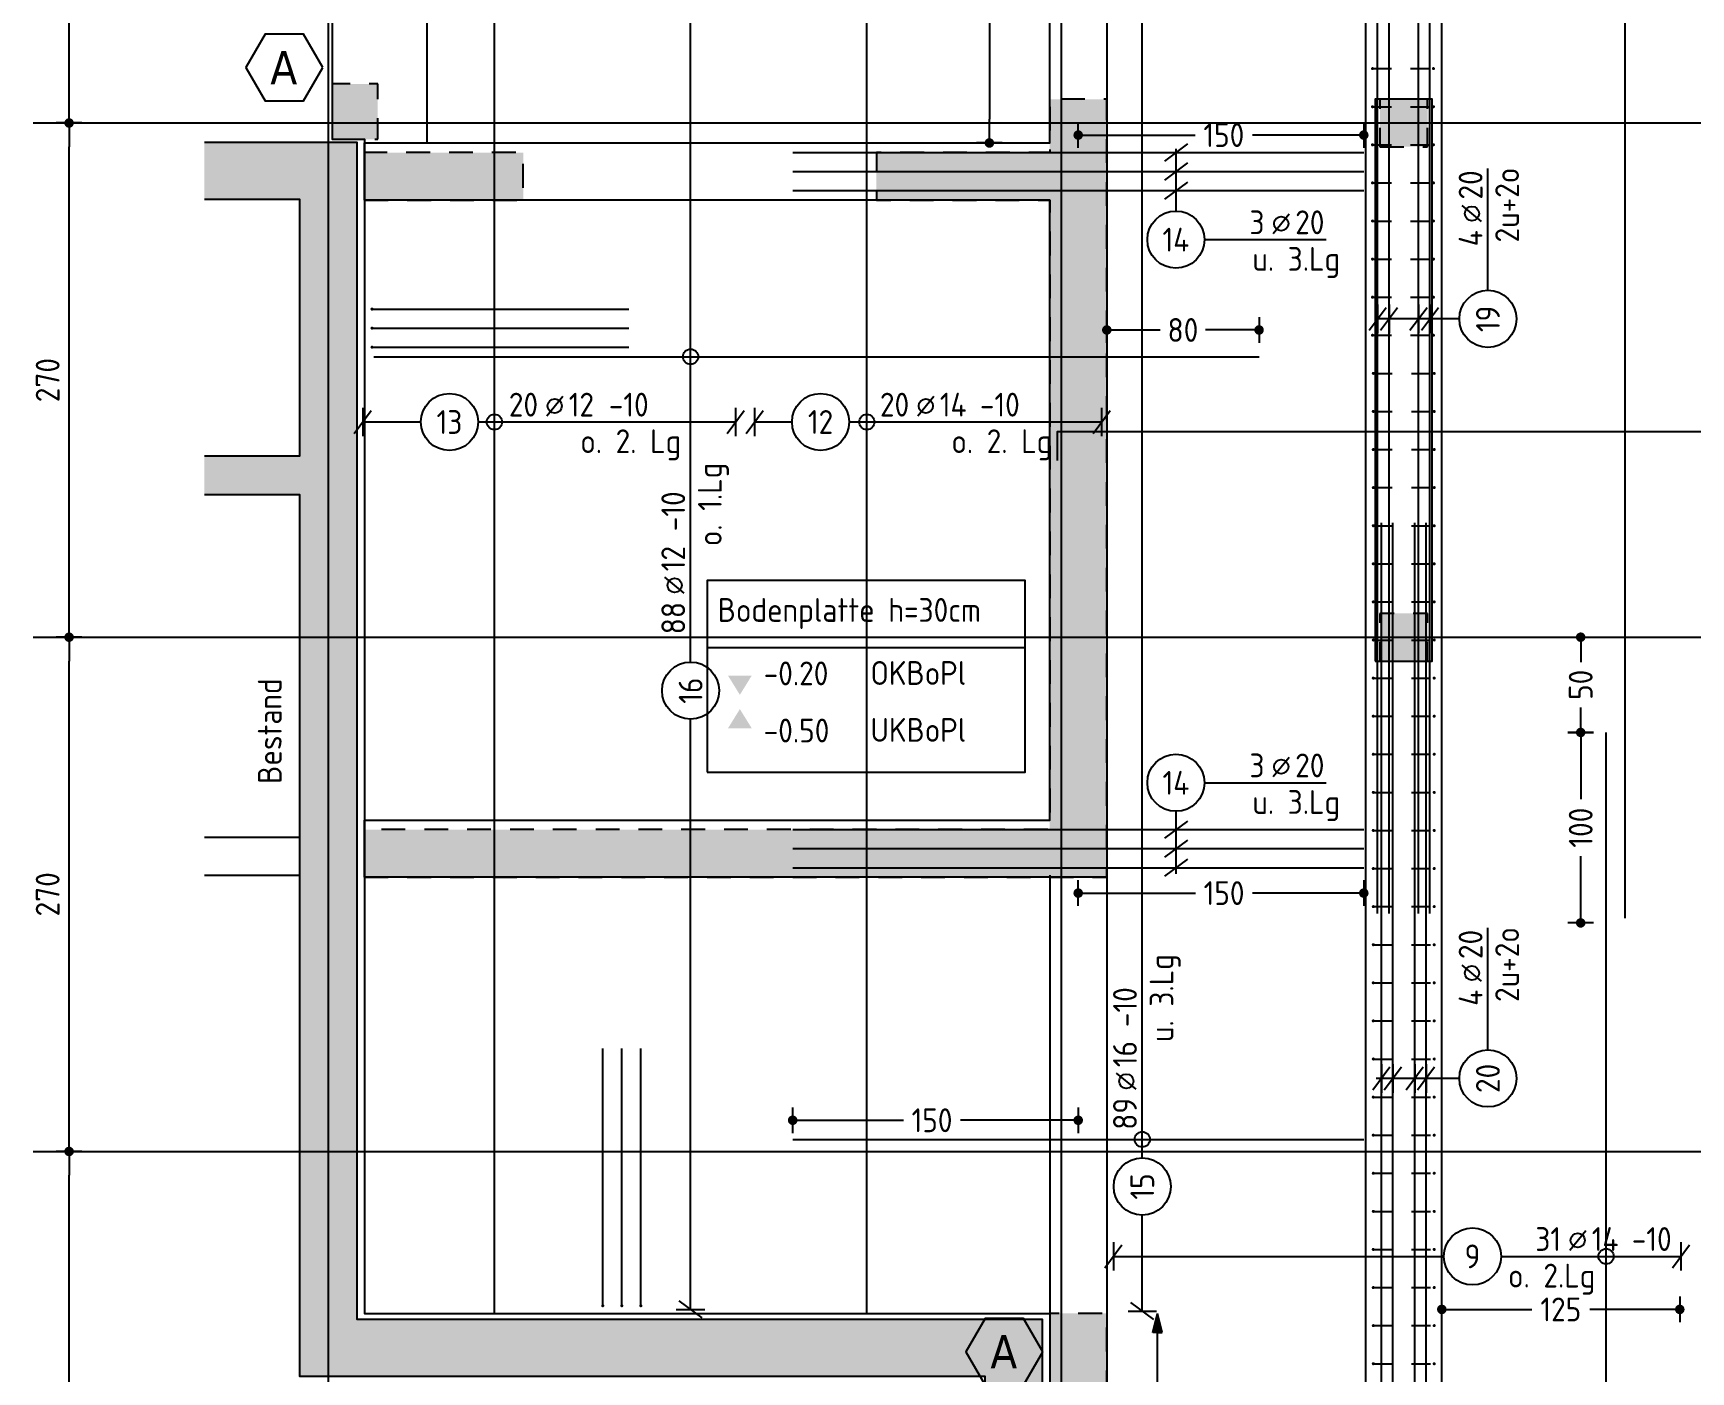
# Model space of a CAD drawing. Extents: x -7 to 291, y 0 to 252.
# Drawn here: x 118.19 to 126.9, y 200.78 to 207.81 of the extents above; entities that cross this region are included whole.
import ezdxf
from ezdxf.enums import TextEntityAlignment as Align

# ---------------------------------------------------------------- set-up
doc = ezdxf.new("R2010")
doc.units = 0
doc.header["$LTSCALE"] = 0.5
doc.header["$MEASUREMENT"] = 0
doc.header["$PDMODE"] = 2
for name, pattern in [('AUSGEZOGEN', [1000.01, 1000, 0.01]), ('HIDDEN', [0.375, 0.25, -0.125]), ('HIDDEN2', [0.187, 0.125, -0.062])]:
    doc.linetypes.add(name, pattern=pattern)
doc.layers.get('0').update_dxf_attribs({"linetype": 'CONTINUOUS'})
doc.layers.get('Defpoints').update_dxf_attribs({"linetype": 'CONTINUOUS'})
for name, color, linetype in [('0_H10', 13, 'CONTINUOUS'), ('ACHSEN', 7, 'CONTINUOUS'), ('BESTAND', 7, 'CONTINUOUS'), ('BET-ANS', 7, 'CONTINUOUS'), ('BETON', 7, 'CONTINUOUS'), ('BETON-EG', 7, 'CONTINUOUS'), ('koten', 7, 'CONTINUOUS'), ('MASSE', 7, 'CONTINUOUS'), ('RND', 7, 'CONTINUOUS'), ('Teil 2', 7, 'CONTINUOUS'), ('TEXT', 7, 'CONTINUOUS')]:
    doc.layers.add(name, color=color, linetype=linetype)
doc.styles.add('HELV', font='tahoma.ttf')
doc.styles.add('TXT', font='isocp.shx')
doc.dimstyles.new('DOT_I', dxfattribs={"dimscale": 0.5, "dimtxt": 0.25, "dimasz": 0.25, "dimexe": 0.1, "dimexo": 0.3, "dimgap": 0.1, "dimtad": 1, "dimdec": 3, "dimzin": 3, "dimtxsty": 'TXT', "dimblk": 'DOT', "dimblk1": 'DOT', "dimblk2": 'DOT', "dimsah": 1, "dimcen": 0.1, "dimse1": 1, "dimse2": 1, "dimazin": 0, "dimtfac": 1, "dimtdec": 4, "dimtix": 1, "dimtmove": 2, "dimatfit": 3, "dimldrblk": 'DOT', "dimfxl": 0.7, "dimfxlon": 1, "dimtvp": 1, "dimtolj": 1, "dimtzin": 0, "dimarcsym": 0})

# ---------------------------------------------------------------- blocks, each defined once
blk = doc.blocks.new('Bestand UG')
at = {"color": 0, "linetype": 'ByBlock'}
for p, q in [((-4.5, -3.75), (-4, -3.75)), ((-4.5, -3.95), (-4, -3.95))]:
    blk.add_line(p, q, dxfattribs=at)
for points in [[(-4.5, -0.1), (-3.7, -0.1), (-3.7, -6.28), (-0.1, -6.28), (-0.1, -13.65), (-2.0264, -13.65)], [(-4.5, -0.4), (-4, -0.4), (-4, -1.75), (-4.5, -1.75)], [(-4.5, -1.95), (-4, -1.95), (-4, -6.58), (-0.4, -6.58), (-0.4, -13.35), (-2.0264, -13.35)]]:
    blk.add_lwpolyline(points, dxfattribs=at)
at = {"layer": 'BESTAND', "color": 11, "linetype": 'AUSGEZOGEN'}
for points in [[(-3.7, -0.1), (-4, -0.4), (-4.5, -0.1), (-4.5, -0.4)], [(-3.7, -6.28), (-4, -6.58), (-3.7, -0.1), (-4, -0.4)], [(-4, -1.75), (-4, -1.95), (-4.5, -1.75), (-4.5, -1.95)], [(-0.1, -6.28), (-0.4, -6.58), (-3.7, -6.28), (-4, -6.58)], [(-0.1, -13.65), (-0.4, -13.35), (-0.1, -6.28), (-0.4, -6.58)]]:
    blk.add_solid(points, dxfattribs=at)
blk = doc.blocks.new('Beton UG')
at = {"color": 0, "linetype": 'ByBlock'}
for points in [[(-3.66, -3.105), (-3.66, -2.805), (-0.06, -2.805), (-0.06, 0.125), (0.24, 0.125), (0.24, -6.66), (-3.66, -6.66), (-3.66, -6.36), (-0.06, -6.36), (-0.06, -3.105)], [(1.65, -5.525), (1.95, -5.525), (1.95, -2.575), (1.65, -2.575)]]:
    blk.add_lwpolyline(points, close=True, dxfattribs=at)
blk = doc.blocks.new('okrd_u')
at = {"layer": 'koten', "color": 7, "linetype": 'Continuous'}
blk.add_solid([(-0.125, -0.202), (0.125, -0.202), (0, 0)], dxfattribs=at)
at = {"layer": 'koten', "style": 'TXT'}
blk.add_attdef('OKRD', (0.25, -0.35), '', height=0.25, dxfattribs=at)
blk = doc.blocks.new('okrd_o')
at = {"layer": 'koten', "color": 7, "linetype": 'Continuous'}
blk.add_solid([(-0.125, 0.202), (0.125, 0.202), (0, 0)], dxfattribs=at)
at = {"layer": 'koten', "style": 'TXT'}
blk.add_attdef('OKRD', (0.25, 0.1), '', height=0.25, dxfattribs=at)
blk = doc.blocks.new('DOT')
at = {"color": 0, "linetype": 'ByBlock'}
for p, q in [((0, 0), (-1, 0)), ((0, 0.54), (0, -0.54))]:
    blk.add_line(p, q, dxfattribs=at)
at = {"color": 0, "linetype": 'ByBlock', "const_width": 0.2}
blk.add_lwpolyline([(-0.1, 0, 1), (0.1, 0, 1)], format="xyb", close=True, dxfattribs=at)
blk = doc.blocks.new('*D103')
at = {"layer": 'Defpoints', "color": 0, "linetype": 'AUSGEZOGEN', "transparency": 16777216}
for p in [(123.2142, 210.162), (123.2142, 207.232), (123.2142, 207.232)]:
    blk.add_point(p, dxfattribs=at)
at = {"layer": 'Teil 2', "color": 0, "linetype": 'AUSGEZOGEN', "lineweight": -2, "transparency": 16777216}
blk.add_line((123.2142, 210.037), (123.2142, 207.357), dxfattribs=at)
at = {"layer": 'Teil 2', "color": 0, "linetype": 'AUSGEZOGEN', "lineweight": -2, "transparency": 16777216, "xscale": 0.125, "yscale": 0.125, "zscale": 0.125}
for p, rotation in [((123.2142, 210.162), 90), ((123.2142, 207.232), 270)]:
    blk.add_blockref('DOT', p, dxfattribs=dict(at, rotation=rotation))
at = {"layer": 'Teil 2', "color": 0, "linetype": 'AUSGEZOGEN', "transparency": 16777216, "insert": (123.1016, 208.8575), "char_height": 0.125, "attachment_point": 5, "rotation": 90, "style": 'TXT'}
blk.add_mtext('\\A1;293', dxfattribs=at)
blk = doc.blocks.new('Beton EG')
at = {"color": 0, "linetype": 'ByBlock', "flags": 128}
for points in [[(-3.77, 13.54), (-3.53, 13.54), (-3.53, 13.83), (-3.77, 13.83)], [(-3.6, 9.665), (0.3, 9.665), (0.3, 13.75), (0, 13.75), (0, 13.47), (-0.91, 13.47), (-0.91, 13.22), (0, 13.22), (0, 9.915), (-3.6, 9.915)], [(1.735, 13.5), (1.985, 13.5), (1.985, 13.75), (1.735, 13.75)], [(-3.6, 13.22), (-2.765, 13.22), (-2.765, 13.47), (-3.6, 13.47)], [(1.735, 10.8), (1.985, 10.8), (1.985, 11.05), (1.735, 11.05)], [(0, 2.525), (0.3, 2.525), (0.3, 7.375), (0, 7.375)]]:
    blk.add_lwpolyline(points, close=True, dxfattribs=at)
blk = doc.blocks.new('*D78')
at = {"layer": 'Defpoints', "color": 0, "linetype": 'AUSGEZOGEN', "transparency": 16777216}
for p in [(-5.2113, -32.4), (-5.2113, -32.4), (-5.2113, -35.1)]:
    blk.add_point(p, dxfattribs=at)
at = {"layer": 'MASSE', "color": 0, "linetype": 'AUSGEZOGEN', "lineweight": -2, "transparency": 16777216}
blk.add_line((-5.2113, -34.975), (-5.2113, -32.525), dxfattribs=at)
at = {"layer": 'MASSE', "color": 0, "linetype": 'AUSGEZOGEN', "lineweight": -2, "transparency": 16777216, "xscale": 0.125, "yscale": 0.125, "zscale": 0.125}
for p, rotation in [((-5.2113, -32.4), 89.99999999999999), ((-5.2113, -35.1), 270)]:
    blk.add_blockref('DOT', p, dxfattribs=dict(at, rotation=rotation))
at = {"layer": 'MASSE', "color": 0, "linetype": 'AUSGEZOGEN', "transparency": 16777216, "insert": (-5.3238, -33.75), "char_height": 0.125, "attachment_point": 5, "rotation": 90, "style": 'TXT'}
blk.add_mtext('\\A1;270', dxfattribs=at)
blk = doc.blocks.new('*D79')
at = {"layer": 'Defpoints', "color": 0, "linetype": 'AUSGEZOGEN', "transparency": 16777216}
for p in [(-5.2113, -29.7), (-5.2113, -29.7), (-5.2113, -32.4)]:
    blk.add_point(p, dxfattribs=at)
at = {"layer": 'MASSE', "color": 0, "linetype": 'AUSGEZOGEN', "lineweight": -2, "transparency": 16777216}
blk.add_line((-5.2113, -32.275), (-5.2113, -29.825), dxfattribs=at)
at = {"layer": 'MASSE', "color": 0, "linetype": 'AUSGEZOGEN', "lineweight": -2, "transparency": 16777216, "xscale": 0.125, "yscale": 0.125, "zscale": 0.125}
for p, rotation in [((-5.2113, -29.7), 89.99999999999999), ((-5.2113, -32.4), 270)]:
    blk.add_blockref('DOT', p, dxfattribs=dict(at, rotation=rotation))
at = {"layer": 'MASSE', "color": 0, "linetype": 'AUSGEZOGEN', "transparency": 16777216, "insert": (-5.3238, -31.05), "char_height": 0.125, "attachment_point": 5, "rotation": 90, "style": 'TXT'}
blk.add_mtext('\\A1;270', dxfattribs=at)
blk = doc.blocks.new('*D80')
at = {"layer": 'Defpoints', "color": 0, "linetype": 'AUSGEZOGEN', "transparency": 16777216}
for p in [(-5.2113, -27), (-5.2113, -27), (-5.2113, -29.7)]:
    blk.add_point(p, dxfattribs=at)
at = {"layer": 'MASSE', "color": 0, "linetype": 'AUSGEZOGEN', "lineweight": -2, "transparency": 16777216}
blk.add_line((-5.2113, -29.575), (-5.2113, -27.125), dxfattribs=at)
at = {"layer": 'MASSE', "color": 0, "linetype": 'AUSGEZOGEN', "lineweight": -2, "transparency": 16777216, "xscale": 0.125, "yscale": 0.125, "zscale": 0.125}
for p, rotation in [((-5.2113, -27), 89.99999999999999), ((-5.2113, -29.7), 270)]:
    blk.add_blockref('DOT', p, dxfattribs=dict(at, rotation=rotation))
at = {"layer": 'MASSE', "color": 0, "linetype": 'AUSGEZOGEN', "transparency": 16777216, "insert": (-5.3238, -28.35), "char_height": 0.125, "attachment_point": 5, "rotation": 90, "style": 'TXT'}
blk.add_mtext('\\A1;270', dxfattribs=at)
blk = doc.blocks.new('*D81')
at = {"layer": 'Defpoints', "color": 0, "linetype": 'AUSGEZOGEN', "transparency": 16777216}
for p in [(-5.2113, -24.3), (-5.2113, -24.3), (-5.2113, -27)]:
    blk.add_point(p, dxfattribs=at)
at = {"layer": 'MASSE', "color": 0, "linetype": 'AUSGEZOGEN', "lineweight": -2, "transparency": 16777216}
blk.add_line((-5.2113, -26.875), (-5.2113, -24.425), dxfattribs=at)
at = {"layer": 'MASSE', "color": 0, "linetype": 'AUSGEZOGEN', "lineweight": -2, "transparency": 16777216, "xscale": 0.125, "yscale": 0.125, "zscale": 0.125}
for p, rotation in [((-5.2113, -24.3), 89.99999999999999), ((-5.2113, -27), 270)]:
    blk.add_blockref('DOT', p, dxfattribs=dict(at, rotation=rotation))
at = {"layer": 'MASSE', "color": 0, "linetype": 'AUSGEZOGEN', "transparency": 16777216, "insert": (-5.3238, -25.65), "char_height": 0.125, "attachment_point": 5, "rotation": 90, "style": 'TXT'}
blk.add_mtext('\\A1;270', dxfattribs=at)
blk = doc.blocks.new('143791')
at = {"layer": 'RND', "color": 3, "linetype": 'AUSGEZOGEN', "const_width": 0.008}
for points in [[(-0.368, 13.6604, 1), (-0.36, 13.6604, 1)], [(-0.048, 13.6604, 1), (-0.04, 13.6604, 1)], [(-0.368, 13.4604, 1), (-0.36, 13.4604, 1)], [(-0.048, 13.4604, 1), (-0.04, 13.4604, 1)], [(-0.368, 13.2604, 1), (-0.36, 13.2604, 1)], [(-0.048, 13.2604, 1), (-0.04, 13.2604, 1)], [(-0.368, 13.0604, 1), (-0.36, 13.0604, 1)], [(-0.048, 13.0604, 1), (-0.04, 13.0604, 1)], [(-0.368, 12.8604, 1), (-0.36, 12.8604, 1)], [(-0.048, 12.8604, 1), (-0.04, 12.8604, 1)], [(-0.368, 12.6604, 1), (-0.36, 12.6604, 1)], [(-0.048, 12.6604, 1), (-0.04, 12.6604, 1)], [(-0.368, 12.4604, 1), (-0.36, 12.4604, 1)], [(-0.048, 12.4604, 1), (-0.04, 12.4604, 1)], [(-0.368, 12.2604, 1), (-0.36, 12.2604, 1)], [(-0.048, 12.2604, 1), (-0.04, 12.2604, 1)], [(-0.364, 12.0604, 1), (-0.356, 12.0604, 1)], [(-0.044, 12.0604, 1), (-0.036, 12.0604, 1)], [(-0.364, 11.8604, 1), (-0.356, 11.8604, 1)], [(-0.044, 11.8604, 1), (-0.036, 11.8604, 1)], [(-0.364, 11.6604, 1), (-0.356, 11.6604, 1)], [(-0.044, 11.6604, 1), (-0.036, 11.6604, 1)], [(-0.364, 11.4604, 1), (-0.356, 11.4604, 1)], [(-0.044, 11.4604, 1), (-0.036, 11.4604, 1)], [(-0.364, 11.2604, 1), (-0.356, 11.2604, 1)], [(-0.044, 11.2604, 1), (-0.036, 11.2604, 1)], [(-0.364, 11.0604, 1), (-0.356, 11.0604, 1)], [(-0.044, 11.0604, 1), (-0.036, 11.0604, 1)], [(-0.364, 10.8604, 1), (-0.356, 10.8604, 1)], [(-0.044, 10.8604, 1), (-0.036, 10.8604, 1)], [(-0.364, 10.6604, 1), (-0.356, 10.6604, 1)], [(-0.044, 10.6604, 1), (-0.036, 10.6604, 1)], [(-0.364, 10.4604, 1), (-0.356, 10.4604, 1)], [(-0.044, 10.4604, 1), (-0.036, 10.4604, 1)], [(-0.364, 10.2604, 1), (-0.356, 10.2604, 1)], [(-0.044, 10.2604, 1), (-0.036, 10.2604, 1)], [(-0.364, 10.0604, 1), (-0.356, 10.0604, 1)], [(-0.044, 10.0604, 1), (-0.036, 10.0604, 1)], [(-0.364, 9.8604, 1), (-0.356, 9.8604, 1)], [(-0.044, 9.8604, 1), (-0.036, 9.8604, 1)], [(-0.364, 9.6604, 1), (-0.356, 9.6604, 1)], [(-0.044, 9.6604, 1), (-0.036, 9.6604, 1)], [(-0.364, 9.4604, 1), (-0.356, 9.4604, 1)], [(-0.044, 9.4604, 1), (-0.036, 9.4604, 1)], [(-0.364, 9.2604, 1), (-0.356, 9.2604, 1)], [(-0.044, 9.2604, 1), (-0.036, 9.2604, 1)], [(-0.364, 9.0604, 1), (-0.356, 9.0604, 1)], [(-0.044, 9.0604, 1), (-0.036, 9.0604, 1)], [(-0.364, 8.8604, 1), (-0.356, 8.8604, 1)], [(-0.044, 8.8604, 1), (-0.036, 8.8604, 1)], [(-0.364, 8.6604, 1), (-0.356, 8.6604, 1)], [(-0.044, 8.6604, 1), (-0.036, 8.6604, 1)], [(-0.364, 8.4604, 1), (-0.356, 8.4604, 1)], [(-0.044, 8.4604, 1), (-0.036, 8.4604, 1)], [(-0.364, 8.2604, 1), (-0.356, 8.2604, 1)], [(-0.044, 8.2604, 1), (-0.036, 8.2604, 1)], [(-0.364, 8.0604, 1), (-0.356, 8.0604, 1)], [(-0.044, 8.0604, 1), (-0.036, 8.0604, 1)], [(-0.364, 7.8604, 1), (-0.356, 7.8604, 1)], [(-0.044, 7.8604, 1), (-0.036, 7.8604, 1)], [(-0.364, 7.6604, 1), (-0.356, 7.6604, 1)], [(-0.044, 7.6604, 1), (-0.036, 7.6604, 1)], [(-0.364, 7.4604, 1), (-0.356, 7.4604, 1)], [(-0.044, 7.4604, 1), (-0.036, 7.4604, 1)], [(-0.364, 7.2604, 1), (-0.356, 7.2604, 1)], [(-0.044, 7.2604, 1), (-0.036, 7.2604, 1)], [(-0.364, 7.0604, 1), (-0.356, 7.0604, 1)], [(-0.044, 7.0604, 1), (-0.036, 7.0604, 1)], [(-0.364, 6.8604, 1), (-0.356, 6.8604, 1)], [(-0.044, 6.8604, 1), (-0.036, 6.8604, 1)]]:
    blk.add_lwpolyline(points, format="xyb", close=True, dxfattribs=at)
at = {"layer": 'RND', "color": 3, "linetype": 'HIDDEN2'}
for points in [[(-0.364, 13.6604), (-0.044, 13.6604)], [(-0.364, 13.4604), (-0.044, 13.4604)], [(-0.364, 13.2604), (-0.044, 13.2604)], [(-0.364, 13.0604), (-0.044, 13.0604)], [(-0.364, 12.8604), (-0.044, 12.8604)], [(-0.364, 12.6604), (-0.044, 12.6604)], [(-0.364, 12.4604), (-0.044, 12.4604)], [(-0.364, 12.2604), (-0.044, 12.2604)], [(-0.36, 12.0604), (-0.04, 12.0604)], [(-0.36, 11.8604), (-0.04, 11.8604)], [(-0.36, 11.6604), (-0.04, 11.6604)], [(-0.36, 11.4604), (-0.04, 11.4604)], [(-0.36, 11.2604), (-0.04, 11.2604)], [(-0.36, 11.0604), (-0.04, 11.0604)], [(-0.36, 10.8604), (-0.04, 10.8604)], [(-0.36, 10.6604), (-0.04, 10.6604)], [(-0.36, 10.4604), (-0.04, 10.4604)], [(-0.36, 10.2604), (-0.04, 10.2604)], [(-0.36, 10.0604), (-0.04, 10.0604)], [(-0.36, 9.8604), (-0.04, 9.8604)], [(-0.36, 9.6604), (-0.04, 9.6604)], [(-0.36, 9.4604), (-0.04, 9.4604)], [(-0.36, 9.2604), (-0.04, 9.2604)], [(-0.36, 9.0604), (-0.04, 9.0604)], [(-0.36, 8.8604), (-0.04, 8.8604)], [(-0.36, 8.6604), (-0.04, 8.6604)], [(-0.36, 8.4604), (-0.04, 8.4604)], [(-0.36, 8.2604), (-0.04, 8.2604)], [(-0.36, 8.0604), (-0.04, 8.0604)], [(-0.36, 7.8604), (-0.04, 7.8604)], [(-0.36, 7.6604), (-0.04, 7.6604)], [(-0.36, 7.4604), (-0.04, 7.4604)], [(-0.36, 7.2604), (-0.04, 7.2604)], [(-0.36, 7.0604), (-0.04, 7.0604)], [(-0.36, 6.8604), (-0.04, 6.8604)]]:
    blk.add_lwpolyline(points, dxfattribs=at)
blk = doc.blocks.new('lei_gre')
at = {"layer": 'RND', "color": 7, "linetype": 'Continuous'}
for p, q in [((-0.09, -0.12), (0.09, 0.12)), ((0, 0.15), (0, -0.15))]:
    blk.add_line(p, q, dxfattribs=at)
blk = doc.blocks.new('RND_LEI')
at = {"layer": 'RND', "color": 7, "linetype": 'Continuous'}
blk.add_line((1.022, 0.066), (1.19, 0.27), dxfattribs=at)
for centre, radius in [((0, 0), 0.3), ((1.106, 0.168), 0.075)]:
    blk.add_circle(centre, radius, dxfattribs=at)
at = {"layer": 'RND', "color": 7, "linetype": 'Continuous', "style": 'TXT'}
blk.add_attdef('ANZ', text='', height=0.25, dxfattribs=at).set_placement((0.931, 0.057), align=Align.RIGHT)
for tag, p in [('DUM', (1.253, 0.057)), ('ABSTD', (1.674, 0.057)), ('POSTXT', (0.374, -0.327))]:
    blk.add_attdef(tag, p, '', height=0.25, dxfattribs=at)
blk.add_attdef('POSL', text='', height=0.25, dxfattribs=at).set_placement((0, 0), align=Align.MIDDLE)
blk = doc.blocks.new('*D162')
at = {"layer": 'Defpoints', "color": 0, "linetype": 'AUSGEZOGEN', "transparency": 16777216}
for p in [(123.681, 203.2935), (123.681, 203.2935), (125.181, 203.2935)]:
    blk.add_point(p, dxfattribs=at)
at = {"layer": 'MASSE', "color": 0, "linetype": 'AUSGEZOGEN', "lineweight": -2, "transparency": 16777216}
for p, q in [((123.806, 203.2935), (124.297, 203.2935)), ((125.056, 203.2935), (124.5971, 203.2935))]:
    blk.add_line(p, q, dxfattribs=at)
at = {"layer": 'MASSE', "color": 0, "linetype": 'AUSGEZOGEN', "lineweight": -2, "transparency": 16777216, "xscale": 0.125, "yscale": 0.125, "zscale": 0.125, "rotation": 180}
blk.add_blockref('DOT', (123.681, 203.2935), dxfattribs=at)
at = {"layer": 'MASSE', "color": 0, "linetype": 'AUSGEZOGEN', "lineweight": -2, "transparency": 16777216, "xscale": 0.125, "yscale": 0.125, "zscale": 0.125}
blk.add_blockref('DOT', (125.181, 203.2935), dxfattribs=at)
at = {"layer": 'MASSE', "color": 0, "linetype": 'AUSGEZOGEN', "transparency": 16777216, "insert": (124.447, 203.2935), "char_height": 0.125, "attachment_point": 5, "style": 'TXT'}
blk.add_mtext('\\A1;150', dxfattribs=at)
blk = doc.blocks.new('*D161')
at = {"layer": 'Defpoints', "color": 0, "linetype": 'AUSGEZOGEN', "transparency": 16777216}
for p in [(123.681, 207.2736), (123.681, 207.2736), (125.181, 207.2736)]:
    blk.add_point(p, dxfattribs=at)
at = {"layer": 'MASSE', "color": 0, "linetype": 'AUSGEZOGEN', "lineweight": -2, "transparency": 16777216}
for p, q in [((123.806, 207.2736), (124.2958, 207.2736)), ((125.056, 207.2736), (124.5959, 207.2736))]:
    blk.add_line(p, q, dxfattribs=at)
at = {"layer": 'MASSE', "color": 0, "linetype": 'AUSGEZOGEN', "lineweight": -2, "transparency": 16777216, "xscale": 0.125, "yscale": 0.125, "zscale": 0.125, "rotation": 180}
blk.add_blockref('DOT', (123.681, 207.2736), dxfattribs=at)
at = {"layer": 'MASSE', "color": 0, "linetype": 'AUSGEZOGEN', "lineweight": -2, "transparency": 16777216, "xscale": 0.125, "yscale": 0.125, "zscale": 0.125}
blk.add_blockref('DOT', (125.181, 207.2736), dxfattribs=at)
at = {"layer": 'MASSE', "color": 0, "linetype": 'AUSGEZOGEN', "transparency": 16777216, "insert": (124.4458, 207.2736), "char_height": 0.125, "attachment_point": 5, "style": 'TXT'}
blk.add_mtext('\\A1;150', dxfattribs=at)
blk = doc.blocks.new('*D163')
at = {"layer": 'Defpoints', "color": 0, "linetype": 'AUSGEZOGEN', "transparency": 16777216}
for p in [(122.181, 202.1007), (122.181, 202.1007), (123.681, 202.1007)]:
    blk.add_point(p, dxfattribs=at)
at = {"layer": 'MASSE', "color": 0, "linetype": 'AUSGEZOGEN', "lineweight": -2, "transparency": 16777216}
for p, q in [((122.306, 202.1007), (122.7628, 202.1007)), ((123.556, 202.1007), (123.0629, 202.1007))]:
    blk.add_line(p, q, dxfattribs=at)
at = {"layer": 'MASSE', "color": 0, "linetype": 'AUSGEZOGEN', "lineweight": -2, "transparency": 16777216, "xscale": 0.125, "yscale": 0.125, "zscale": 0.125, "rotation": 180}
blk.add_blockref('DOT', (122.181, 202.1007), dxfattribs=at)
at = {"layer": 'MASSE', "color": 0, "linetype": 'AUSGEZOGEN', "lineweight": -2, "transparency": 16777216, "xscale": 0.125, "yscale": 0.125, "zscale": 0.125}
blk.add_blockref('DOT', (123.681, 202.1007), dxfattribs=at)
at = {"layer": 'MASSE', "color": 0, "linetype": 'AUSGEZOGEN', "transparency": 16777216, "insert": (122.9128, 202.1007), "char_height": 0.125, "attachment_point": 5, "style": 'TXT'}
blk.add_mtext('\\A1;150', dxfattribs=at)
blk = doc.blocks.new('*D164')
at = {"layer": 'Defpoints', "color": 0, "linetype": 'AUSGEZOGEN', "transparency": 16777216}
for p in [(123.831, 206.2502), (123.831, 206.2502), (124.631, 206.2502)]:
    blk.add_point(p, dxfattribs=at)
at = {"layer": 'MASSE', "color": 0, "linetype": 'AUSGEZOGEN', "lineweight": -2, "transparency": 16777216}
for p, q in [((123.956, 206.2502), (124.1122, 206.2502)), ((124.506, 206.2502), (124.3498, 206.2502))]:
    blk.add_line(p, q, dxfattribs=at)
at = {"layer": 'MASSE', "color": 0, "linetype": 'AUSGEZOGEN', "lineweight": -2, "transparency": 16777216, "xscale": 0.125, "yscale": 0.125, "zscale": 0.125, "rotation": 180}
blk.add_blockref('DOT', (123.831, 206.2502), dxfattribs=at)
at = {"layer": 'MASSE', "color": 0, "linetype": 'AUSGEZOGEN', "lineweight": -2, "transparency": 16777216, "xscale": 0.125, "yscale": 0.125, "zscale": 0.125}
blk.add_blockref('DOT', (124.631, 206.2502), dxfattribs=at)
at = {"layer": 'MASSE', "color": 0, "linetype": 'AUSGEZOGEN', "transparency": 16777216, "insert": (124.231, 206.2502), "char_height": 0.125, "attachment_point": 5, "style": 'TXT'}
blk.add_mtext('\\A1;80', dxfattribs=at)
blk = doc.blocks.new('*D172')
at = {"layer": 'Defpoints', "color": 0, "linetype": 'AUSGEZOGEN', "transparency": 16777216}
for p in [(126.3205, 204.137), (126.3205, 203.137), (126.3205, 203.137)]:
    blk.add_point(p, dxfattribs=at)
at = {"layer": 'MASSE', "color": 0, "linetype": 'AUSGEZOGEN', "lineweight": -2, "transparency": 16777216}
for p, q in [((126.3205, 204.012), (126.3205, 203.7871)), ((126.3205, 203.262), (126.3205, 203.487))]:
    blk.add_line(p, q, dxfattribs=at)
at = {"layer": 'MASSE', "color": 0, "linetype": 'AUSGEZOGEN', "lineweight": -2, "transparency": 16777216, "xscale": 0.125, "yscale": 0.125, "zscale": 0.125}
for p, rotation in [((126.3205, 204.137), 90), ((126.3205, 203.137), 270)]:
    blk.add_blockref('DOT', p, dxfattribs=dict(at, rotation=rotation))
at = {"layer": 'MASSE', "color": 0, "linetype": 'AUSGEZOGEN', "transparency": 16777216, "insert": (126.3205, 203.637), "char_height": 0.125, "attachment_point": 5, "rotation": 90, "style": 'TXT'}
blk.add_mtext('\\A1;100', dxfattribs=at)
blk = doc.blocks.new('*D174')
at = {"layer": 'Defpoints', "color": 0, "linetype": 'AUSGEZOGEN', "transparency": 16777216}
for p in [(126.3205, 204.637), (126.3205, 204.137), (126.3205, 204.137)]:
    blk.add_point(p, dxfattribs=at)
at = {"layer": 'MASSE', "color": 0, "linetype": 'AUSGEZOGEN', "lineweight": -2, "transparency": 16777216}
for p, q in [((126.3205, 204.512), (126.3205, 204.5058)), ((126.3205, 204.262), (126.3205, 204.2682))]:
    blk.add_line(p, q, dxfattribs=at)
at = {"layer": 'MASSE', "color": 0, "linetype": 'AUSGEZOGEN', "lineweight": -2, "transparency": 16777216, "xscale": 0.125, "yscale": 0.125, "zscale": 0.125}
for p, rotation in [((126.3205, 204.637), 90), ((126.3205, 204.137), 270)]:
    blk.add_blockref('DOT', p, dxfattribs=dict(at, rotation=rotation))
at = {"layer": 'MASSE', "color": 0, "linetype": 'AUSGEZOGEN', "transparency": 16777216, "insert": (126.3205, 204.387), "char_height": 0.125, "attachment_point": 5, "rotation": 90, "style": 'TXT'}
blk.add_mtext('\\A1;50', dxfattribs=at)
blk = doc.blocks.new('*D175')
at = {"layer": 'Defpoints', "color": 0, "linetype": 'AUSGEZOGEN', "transparency": 16777216}
for p in [(125.591, 201.1076), (125.591, 201.1076), (126.841, 201.1076)]:
    blk.add_point(p, dxfattribs=at)
at = {"layer": 'MASSE', "color": 0, "linetype": 'AUSGEZOGEN', "lineweight": -2, "transparency": 16777216}
for p, q in [((125.716, 201.1076), (126.0634, 201.1076)), ((126.716, 201.1076), (126.3686, 201.1076))]:
    blk.add_line(p, q, dxfattribs=at)
at = {"layer": 'MASSE', "color": 0, "linetype": 'AUSGEZOGEN', "lineweight": -2, "transparency": 16777216, "xscale": 0.125, "yscale": 0.125, "zscale": 0.125, "rotation": 180}
blk.add_blockref('DOT', (125.591, 201.1076), dxfattribs=at)
at = {"layer": 'MASSE', "color": 0, "linetype": 'AUSGEZOGEN', "lineweight": -2, "transparency": 16777216, "xscale": 0.125, "yscale": 0.125, "zscale": 0.125}
blk.add_blockref('DOT', (126.841, 201.1076), dxfattribs=at)
at = {"layer": 'MASSE', "color": 0, "linetype": 'AUSGEZOGEN', "transparency": 16777216, "insert": (126.216, 201.1076), "char_height": 0.125, "attachment_point": 5, "style": 'TXT'}
blk.add_mtext('\\A1;125', dxfattribs=at)
blk = doc.blocks.new('Pfeillinie')
at = {"layer": 'TEXT', "linetype": 'Continuous'}
blk.add_hatch(color=7, dxfattribs=at).paths.add_polyline_path([(0, 0), (-0.8, 0.2), (-0.8, 0), (-0.8, -0.2)])
at = {"layer": 'TEXT', "color": 7, "linetype": 'Continuous'}
for p, q in [((-0.8, 0), (-0.8, 0.2)), ((-0.8, 0.2), (0, 0)), ((-0.8, 0), (-0.8, -0.2)), ((-0.8, -0.2), (0, 0))]:
    blk.add_line(p, q, dxfattribs=at)
blk = doc.blocks.new('Achsen Gründung')
at = {"color": 0, "linetype": 'ByBlock', "lineweight": -2}
for p, q in [((0, 4.4448), (0, -67.0657)), ((-5.4, -27), (29.4933, -27)), ((-5.4, -29.7), (29.4933, -29.7)), ((-5.4, -32.4), (29.4933, -32.4))]:
    blk.add_line(p, q, dxfattribs=at)
at = {"layer": 'MASSE', "color": 7, "linetype": 'AUSGEZOGEN'}
for base, p1, p2, picture, middle in [((-5.2113, -24.3), (-5.2113, -27), (-5.2113, -24.3), '*D81', (-5.3238, -25.65)), ((-5.2113, -27), (-5.2113, -29.7), (-5.2113, -27), '*D80', (-5.3238, -28.35)), ((-5.2113, -29.7), (-5.2113, -32.4), (-5.2113, -29.7), '*D79', (-5.3238, -31.05)), ((-5.2113, -32.4), (-5.2113, -35.1), (-5.2113, -32.4), '*D78', (-5.3238, -33.75))]:
    dim = blk.add_linear_dim(base=base, p1=p1, p2=p2, angle=90, dimstyle='DOT_I', override={"dimdec": 0, "dimlfac": 100}, dxfattribs=at)
    dim.commit()
    dim.dimension.update_dxf_attribs({"geometry": picture, "text_midpoint": middle})

msp = doc.modelspace()

# ---------------------------------------------------------------- hatches: boundary and pattern name
at = {"layer": '0_H10', "linetype": 'AUSGEZOGEN'}
h = msp.add_hatch(color=256, dxfattribs=at)
h.paths.add_polyline_path([(136.261, 202.062), (137.311, 202.062), (137.311, 201.812), (136.261, 201.812)])
h.paths.add_polyline_path([(136.261, 199.362), (137.311, 199.362), (137.311, 199.112), (136.261, 199.112)])
h.paths.add_polyline_path([(140.566, 201.812), (140.816, 201.812), (140.816, 204.762), (140.566, 204.762)])
h.paths.add_polyline_path([(132.466, 204.512), (138.891, 204.512), (138.891, 204.762), (132.466, 204.762)])
h.paths.add_polyline_path([(140.566, 196.412), (140.816, 196.412), (140.816, 199.362), (140.566, 199.362)])
h.paths.add_polyline_path([(123.531, 196.237), (123.831, 196.237), (123.831, 201.087), (123.531, 201.087)])
h.paths.add_polyline_path([(119.931, 203.377), (123.831, 203.377), (123.831, 207.462), (123.531, 207.462), (123.531, 207.182), (122.621, 207.182), (122.621, 206.932), (123.531, 206.932), (123.531, 203.627), (119.931, 203.627)])
h.paths.add_polyline_path([(129.766, 193.712), (130.016, 193.712), (130.016, 193.962), (129.766, 193.962)])
h.paths.add_polyline_path([(123.531, 193.687), (123.831, 193.687), (123.831, 194.437), (123.531, 194.437)])
h.paths.add_polyline_path([(148.166, 207.462), (146.011, 207.462), (146.011, 207.212), (148.166, 207.212)], flags=17)
h.paths.add_polyline_path([(143.516, 205.662), (143.516, 207.212), (144.876, 207.212), (144.876, 207.462), (143.266, 207.462), (143.266, 205.662)], flags=17)
h.paths.add_polyline_path([(149.441, 199.882), (149.441, 193.962), (146.866, 193.962), (146.866, 195.912), (144.566, 195.912), (144.566, 195.247), (144.816, 195.247), (144.816, 195.662), (146.616, 195.662), (146.616, 193.962), (144.816, 193.962), (144.816, 194.147), (144.566, 194.147), (144.566, 193.962), (143.516, 193.962), (143.516, 194.147), (143.266, 194.147), (143.266, 193.962), (142.491, 193.962), (142.491, 193.712), (149.691, 193.712), (149.691, 199.882)])
h.paths.add_polyline_path([(149.691, 200.932), (149.691, 203.392), (149.441, 203.392), (149.441, 200.932)])
h.paths.add_polyline_path([(149.691, 204.442), (149.691, 207.462), (149.301, 207.462), (149.301, 207.212), (149.441, 207.212), (149.441, 204.762), (143.266, 204.762), (143.266, 204.412), (143.516, 204.412), (143.516, 204.512), (149.441, 204.512), (149.441, 204.442)])
h.paths.add_polyline_path([(151.586, 196.387), (151.836, 196.387), (151.836, 204.787), (151.586, 204.787)])
h.paths.add_polyline_path([(143.516, 200.882), (143.266, 200.882), (143.266, 203.402), (143.516, 203.402)])
h.paths.add_polyline_path([(129.766, 207.212), (130.016, 207.212), (130.016, 207.462), (129.766, 207.462)])
h.paths.add_polyline_path([(143.516, 197.497), (143.266, 197.497), (143.266, 199.872), (143.516, 199.872)], flags=17)
h.paths.add_polyline_path([(129.766, 196.412), (130.016, 196.412), (130.016, 196.662), (129.766, 196.662)])
h.paths.add_polyline_path([(125.266, 196.412), (125.516, 196.412), (125.516, 196.662), (125.266, 196.662)])
h.paths.add_polyline_path([(125.266, 204.512), (125.516, 204.512), (125.516, 204.762), (125.266, 204.762)])
h.paths.add_polyline_path([(129.766, 204.512), (130.016, 204.512), (130.016, 204.762), (129.766, 204.762)])
h.paths.add_polyline_path([(132.466, 196.412), (138.116, 196.412), (138.116, 196.662), (132.466, 196.662)])
h.paths.add_polyline_path([(125.266, 207.212), (125.516, 207.212), (125.516, 207.462), (125.266, 207.462)])
h.paths.add_polyline_path([(123.531, 209.912), (123.831, 209.912), (123.831, 210.162), (123.531, 210.162)])
h.paths.add_polyline_path([(129.766, 209.912), (130.016, 209.912), (130.016, 210.162), (129.766, 210.162)])
h.paths.add_polyline_path([(132.466, 209.912), (132.716, 209.912), (132.716, 210.162), (132.466, 210.162)])
h.paths.add_polyline_path([(140.566, 209.912), (140.816, 209.912), (140.816, 210.162), (140.566, 210.162)])
h.paths.add_polyline_path([(142.491, 209.912), (146.076, 209.912), (146.076, 210.162), (142.491, 210.162)])
h.paths.add_polyline_path([(147.211, 209.912), (149.691, 209.912), (149.691, 210.162), (147.211, 210.162)])
h.paths.add_polyline_path([(132.466, 193.712), (132.716, 193.712), (132.716, 193.962), (132.466, 193.962)])
h.paths.add_polyline_path([(140.566, 193.712), (140.816, 193.712), (140.816, 193.962), (140.566, 193.962)])
h.paths.add_polyline_path([(135.166, 193.712), (135.416, 193.712), (135.416, 193.962), (135.166, 193.962)])
h.paths.add_polyline_path([(137.866, 193.712), (138.116, 193.712), (138.116, 193.962), (137.866, 193.962)])
h.paths.add_polyline_path([(135.166, 209.912), (135.416, 209.912), (135.416, 210.162), (135.166, 210.162)])
h.paths.add_polyline_path([(137.866, 209.912), (138.116, 209.912), (138.116, 210.162), (137.866, 210.162)])
h.paths.add_polyline_path([(140.566, 207.212), (140.816, 207.212), (140.816, 207.462), (140.566, 207.462)])
h.paths.add_polyline_path([(132.466, 207.212), (132.716, 207.212), (132.716, 207.462), (132.466, 207.462)])
h.paths.add_polyline_path([(119.931, 206.932), (120.766, 206.932), (120.766, 207.182), (119.931, 207.182)], flags=17)
h.paths.add_polyline_path([(119.761, 209.912), (120.001, 209.912), (120.001, 210.162), (119.761, 210.162)])
h.paths.add_polyline_path([(119.761, 207.252), (120.001, 207.252), (120.001, 207.542), (119.761, 207.542)])

# ---------------------------------------------------------------- linework, layer by layer
at = {"layer": 'ACHSEN', "color": 140, "linetype": 'AUSGEZOGEN'}
msp.add_line((119.741, 211.5185), (119.741, 190.4437), dxfattribs=at)
at = {"layer": 'BET-ANS'}
for p, q in [((125.191, 193.962), (125.191, 209.912)), ((125.591, 193.962), (125.591, 209.912))]:
    msp.add_line(p, q, dxfattribs=at)
at = {"layer": 'BET-ANS', "color": 7, "linetype": 'AUSGEZOGEN'}
for p, q in [((120.261, 207.232), (120.261, 209.812)), ((123.531, 203.387), (123.531, 201.057)), ((123.831, 203.387), (123.831, 193.962))]:
    msp.add_line(p, q, dxfattribs=at)
msp.add_lwpolyline([(129.661, 210.262), (123.531, 210.262), (123.531, 210.162), (119.761, 210.162), (119.761, 207.252), (119.931, 207.252), (119.931, 201.087), (123.531, 201.087), (123.531, 193.612), (132.366, 193.612)], dxfattribs=at)
at = {"layer": 'RND', "color": 7, "linetype": 'AUSGEZOGEN'}
for p, q in [((124.0175, 201.9028), (124.0175, 209.8973)), ((121.6446, 204.5065), (121.6446, 209.7835)), ((125.8332, 206.4584), (125.8332, 207.0984)), ((124.3442, 206.7245), (124.9842, 206.7245)), ((119.9223, 205.7671), (120.228, 205.7671)), ((120.528, 205.7671), (121.881, 205.7671)), ((121.981, 205.7671), (122.1774, 205.7671)), ((122.4774, 205.7671), (123.8039, 205.7671)), ((121.6446, 201.1076), (121.6446, 204.2065)), ((124.3442, 203.8729), (124.9842, 203.8729)), ((125.8332, 202.4706), (125.8332, 203.1106)), ((124.0175, 201.0988), (124.0175, 201.6028)), ((123.8654, 201.3861), (125.6019, 201.3861)), ((125.9019, 201.3861), (126.8473, 201.3861))]:
    msp.add_line(p, q, dxfattribs=at)
at = {"layer": 'RND', "color": 102, "linetype": 'AUSGEZOGEN'}
for p, q in [((124.1942, 207.2018), (124.1942, 206.8745)), ((125.6832, 206.3084), (125.2462, 206.3084)), ((124.1942, 203.7229), (124.1942, 203.3939)), ((125.6832, 202.3206), (125.2462, 202.3206))]:
    msp.add_line(p, q, dxfattribs=at)
at = {"layer": 'RND', "color": 1, "linetype": 'AUSGEZOGEN'}
for points in [[(125.2536, 203.187), (125.2536, 210.187)], [(125.3136, 203.187), (125.3136, 210.187)], [(125.4684, 203.187), (125.4684, 210.187)], [(125.5284, 203.187), (125.5284, 210.187)], [(126.5538, 203.162), (126.5538, 209.912)], [(120.6142, 201.0835), (120.6142, 209.7835)], [(122.5706, 201.0835), (122.5706, 209.7835)], [(122.181, 207.182), (125.181, 207.182)], [(122.181, 207.082), (125.181, 207.082)], [(122.181, 206.982), (125.181, 206.982)], [(119.981, 206.1099), (124.631, 206.1099)], [(131.471, 205.715), (123.571, 205.715), (123.571, 205.565)], [(125.2736, 198.637), (125.2736, 205.237)], [(125.3336, 198.637), (125.3336, 205.237)], [(125.4484, 198.637), (125.4484, 205.237)], [(125.5084, 198.637), (125.5084, 205.237)], [(126.4538, 199.737), (126.4538, 204.137)], [(122.181, 203.627), (125.181, 203.627)], [(122.181, 203.527), (125.181, 203.527)], [(122.181, 203.427), (125.181, 203.427)], [(122.181, 202.0004), (125.181, 202.0004)]]:
    msp.add_lwpolyline(points, dxfattribs=at)
at = {"layer": 'RND', "color": 3, "linetype": 'AUSGEZOGEN', "const_width": 0.008}
for points in [[(119.971, 206.3639, 1), (119.971, 206.3559, 1)], [(119.971, 206.2639, 1), (119.971, 206.2559, 1)], [(119.971, 206.1639, 1), (119.971, 206.1559, 1)], [(121.1794, 201.127, 1), (121.1874, 201.127, 1)], [(121.2794, 201.127, 1), (121.2874, 201.127, 1)], [(121.3794, 201.127, 1), (121.3874, 201.127, 1)]]:
    msp.add_lwpolyline(points, format="xyb", close=True, dxfattribs=at)
at = {"layer": 'RND', "color": 3, "linetype": 'AUSGEZOGEN'}
for points in [[(119.971, 206.3599), (121.321, 206.3599)], [(119.971, 206.2599), (121.321, 206.2599)], [(119.971, 206.1599), (121.321, 206.1599)], [(121.1834, 201.127), (121.1834, 202.477)], [(121.2834, 201.127), (121.2834, 202.477)], [(121.3834, 201.127), (121.3834, 202.477)]]:
    msp.add_lwpolyline(points, dxfattribs=at)
at = {"layer": 'RND', "color": 102, "linetype": 'AUSGEZOGEN'}
msp.add_lwpolyline([(124.0971, 198.3748), (124.0971, 201.087)], dxfattribs=at)
at = {"layer": 'RND', "color": 7, "linetype": 'AUSGEZOGEN'}
for centre in [(121.6446, 206.1099), (120.6142, 205.7671), (122.5706, 205.7671), (124.0175, 202.0004), (126.4538, 201.3861)]:
    msp.add_circle(centre, 0.04, dxfattribs=at)
at = {"layer": 'Teil 2', "color": 7, "linetype": 'AUSGEZOGEN'}
msp.add_line((120.261, 207.232), (120.261, 210.162), dxfattribs=at)
at = {"layer": 'TEXT', "color": 3, "linetype": 'AUSGEZOGEN'}
msp.add_line((121.7316, 204.583), (123.4027, 204.583), dxfattribs=at)
at = {"layer": 'TEXT', "color": 1, "linetype": 'AUSGEZOGEN'}
for points in [[(119.7129, 207.6277), (119.6118, 207.8028), (119.4097, 207.8028), (119.3087, 207.6277), (119.4097, 207.4527), (119.6118, 207.4527)], [(123.4952, 200.8847), (123.3942, 201.0597), (123.1921, 201.0597), (123.091, 200.8847), (123.1921, 200.7096), (123.3942, 200.7096)]]:
    msp.add_lwpolyline(points, close=True, dxfattribs=at)
at = {"layer": 'TEXT', "color": 3, "linetype": 'AUSGEZOGEN'}
msp.add_lwpolyline([(121.7316, 203.9284), (123.4027, 203.9284), (123.4027, 204.934), (121.7316, 204.934)], close=True, dxfattribs=at)

# ---------------------------------------------------------------- block references
at = {"layer": 'ACHSEN', "color": 140, "linetype": 'AUSGEZOGEN'}
msp.add_blockref('Achsen Gründung', (123.591, 234.337), dxfattribs=at)
at = {"layer": 'BESTAND', "color": 8, "linetype": 'AUSGEZOGEN'}
msp.add_blockref('Bestand UG', (123.591, 207.337), dxfattribs=at)
at = {"layer": 'BETON', "color": 6, "linetype": 'AUSGEZOGEN'}
msp.add_blockref('Beton UG', (123.591, 210.037), dxfattribs=at)
at = {"layer": 'BETON-EG', "color": 7, "linetype": 'HIDDEN'}
msp.add_blockref('Beton EG', (123.531, 193.712), dxfattribs=at)
at = {"layer": 'koten', "color": 1, "linetype": 'AUSGEZOGEN', "xscale": 0.5, "yscale": 0.5, "zscale": 0.5}
for name, p, values in [('okrd_o', (121.9035, 204.3346), {'OKRD': '-0.20'}), ('okrd_u', (121.9035, 204.2596), {'OKRD': '-0.50'})]:
    msp.add_blockref(name, p, dxfattribs=at).add_auto_attribs(values)
at = {"layer": 'RND', "color": 7, "linetype": 'AUSGEZOGEN'}
msp.add_blockref('143791', (125.591, 193.962), dxfattribs=at)
at = {"layer": 'RND', "color": 7, "linetype": 'AUSGEZOGEN', "yscale": 0.5, "zscale": 0.5, "rotation": 90}
for p, xscale in [((124.1942, 207.182), -0.5), ((124.1942, 207.082), -0.5), ((124.1942, 206.982), -0.5), ((124.1942, 203.627), -0.5), ((124.1942, 203.527), -0.5), ((124.1942, 203.427), -0.5), ((121.6446, 201.1076), 0.5), ((124.0175, 201.0988), 0.5)]:
    msp.add_blockref('lei_gre', p, dxfattribs=dict(at, xscale=xscale))
at = {"layer": 'RND', "color": 7, "linetype": 'AUSGEZOGEN', "xscale": 0.5, "yscale": 0.5, "zscale": 0.5, "rotation": 90}
for p, values in [((125.8332, 206.3084), {'POSL': '19', 'DUM': '20', 'ANZ': '4', 'POSTXT': '   2u+2o'}), ((121.6446, 204.3565), {'POSL': '16', 'DUM': '12', 'ANZ': '88', 'ABSTD': '-10', 'POSTXT': '        o. 1.Lg'}), ((125.8332, 202.3206), {'POSL': '20', 'DUM': '20', 'ANZ': '4', 'POSTXT': '   2u+2o'}), ((124.0175, 201.7528), {'POSL': '15', 'DUM': '16', 'ANZ': '89', 'ABSTD': '-10', 'POSTXT': '        u. 3.Lg'})]:
    msp.add_blockref('RND_LEI', p, dxfattribs=at).add_auto_attribs(values)
at = {"layer": 'RND', "color": 7, "linetype": 'AUSGEZOGEN', "xscale": 0.5, "yscale": 0.5, "zscale": 0.5}
for p, values in [((124.1942, 206.7245), {'POSL': '14', 'DUM': '20', 'ANZ': '3', 'POSTXT': '   u. 3.Lg'}), ((120.378, 205.7671), {'POSL': '13', 'DUM': '12', 'ANZ': '20', 'ABSTD': '-10', 'POSTXT': '       o. 2. Lg'}), ((122.3274, 205.7671), {'POSL': '12', 'DUM': '14', 'ANZ': '20', 'ABSTD': '-10', 'POSTXT': '       o. 2. Lg'}), ((124.1942, 203.8729), {'POSL': '14', 'DUM': '20', 'ANZ': '3', 'POSTXT': '   u. 3.Lg'}), ((125.7519, 201.3861), {'POSL': '9', 'DUM': '14', 'ANZ': '31', 'ABSTD': '-10', 'POSTXT': 'o. 2.Lg'})]:
    msp.add_blockref('RND_LEI', p, dxfattribs=at).add_auto_attribs(values)
for p in [(125.2536, 206.3084), (125.3136, 206.3084), (125.4684, 206.3084), (125.5284, 206.3084), (119.9223, 205.7671), (121.881, 205.7671), (121.981, 205.7671), (123.8039, 205.7671), (125.2736, 202.3206), (125.3336, 202.3206), (125.4484, 202.3206), (125.5084, 202.3206), (123.8654, 201.3861), (126.8473, 201.3861)]:
    msp.add_blockref('lei_gre', p, dxfattribs=at)
at = {"layer": 'RND', "color": 102, "linetype": 'AUSGEZOGEN', "xscale": -0.125, "yscale": 0.125, "zscale": 0.125, "rotation": 270}
msp.add_blockref('Pfeillinie', (124.0971, 201.087), dxfattribs=at)

# ---------------------------------------------------------------- texts
at = {"layer": 'BESTAND', "color": 8, "linetype": 'AUSGEZOGEN', "style": 'TXT'}
msp.add_text('Bestand', height=0.125, rotation=90, dxfattribs=at).set_placement((119.4963, 203.8672))
at = {"layer": 'TEXT', "color": 1, "linetype": 'AUSGEZOGEN', "style": 'HELV'}
for p in [(119.4369, 207.5408), (123.2193, 200.7978)]:
    msp.add_text('A', height=0.175, dxfattribs=at).set_placement(p)
at = {"layer": 'TEXT', "color": 7, "linetype": 'AUSGEZOGEN', "style": 'TXT'}
for s, p in [('Bodenplatte h=30cm', (121.7872, 204.7177)), ('OKBoPl', (122.5896, 204.3867)), ('UKBoPl', (122.5896, 204.0878))]:
    msp.add_text(s, height=0.125, dxfattribs=at).set_placement(p)

# ---------------------------------------------------------------- dimensions: what is measured, and where the dimension line sits
at = {"layer": 'MASSE', "color": 7, "linetype": 'AUSGEZOGEN'}
for base, p1, p2, picture, middle in [((123.681, 207.2736), (125.181, 207.2736), (123.681, 207.2736), '*D161', (124.4458, 207.2736)), ((123.831, 206.2502), (124.631, 206.2502), (123.831, 206.2502), '*D164', (124.231, 206.2502)), ((123.681, 203.2935), (125.181, 203.2935), (123.681, 203.2935), '*D162', (124.447, 203.2935)), ((122.181, 202.1007), (123.681, 202.1007), (122.181, 202.1007), '*D163', (122.9128, 202.1007)), ((125.591, 201.1076), (126.841, 201.1076), (125.591, 201.1076), '*D175', (126.216, 201.1076))]:
    dim = msp.add_linear_dim(base=base, p1=p1, p2=p2, dimstyle='DOT_I', override={"dimdec": 0, "dimlfac": 100}, dxfattribs=at)
    dim.commit()
    dim.dimension.update_dxf_attribs({"geometry": picture, "text_midpoint": middle, "dimtype": 160})
for base, p1, p2, picture, middle in [((126.3205, 204.137), (126.3205, 204.637), (126.3205, 204.137), '*D174', (126.3205, 204.387)), ((126.3205, 203.137), (126.3205, 204.137), (126.3205, 203.137), '*D172', (126.3205, 203.637))]:
    dim = msp.add_linear_dim(base=base, p1=p1, p2=p2, angle=90, dimstyle='DOT_I', override={"dimdec": 0, "dimlfac": 100}, dxfattribs=at)
    dim.commit()
    dim.dimension.update_dxf_attribs({"geometry": picture, "text_midpoint": middle, "dimtype": 160})
at = {"layer": 'Teil 2', "color": 7, "linetype": 'AUSGEZOGEN'}
dim = msp.add_linear_dim(base=(123.2142, 207.232), p1=(123.2142, 210.162), p2=(123.2142, 207.232), angle=90, dimstyle='DOT_I', override={"dimdec": 0, "dimlfac": 100}, dxfattribs=at)
dim.commit()
dim.dimension.update_dxf_attribs({"geometry": '*D103', "text_midpoint": (123.1016, 208.8575), "dimtype": 160})

doc.saveas('drawing.dxf')
